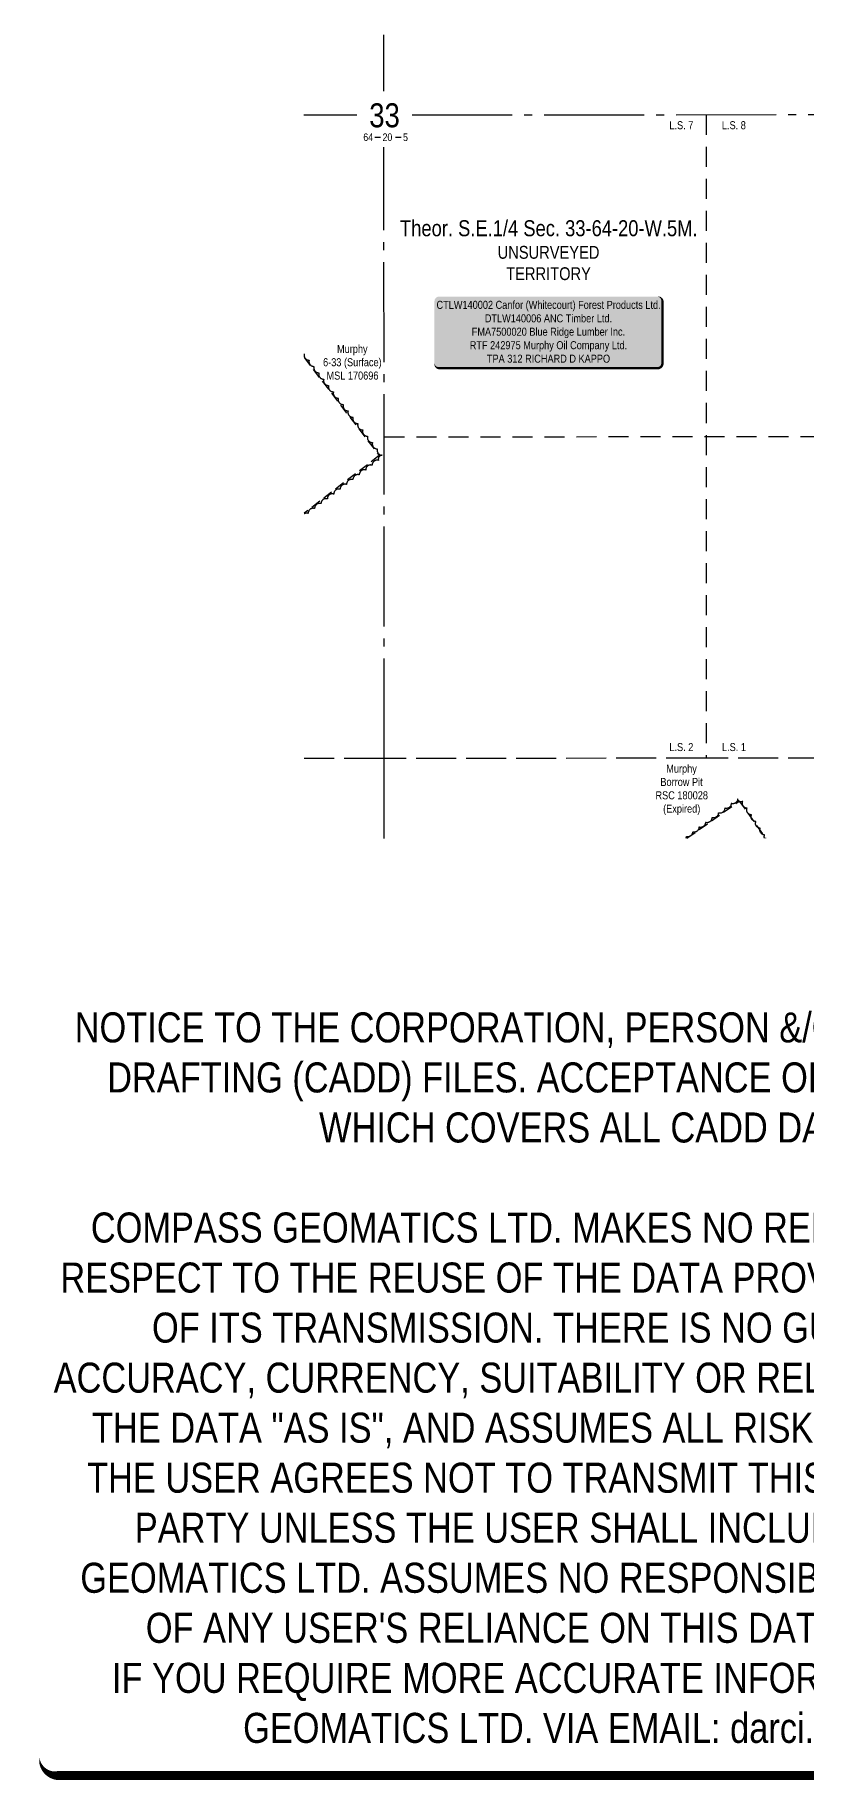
# Model space of a CAD drawing. Extents: x 500677 to 504341, y 6046153 to 6048335.
# Drawn here: x 501972 to 502936, y 6046153 to 6048333 of the extents above; entities that cross this region are included whole.
import ezdxf
from ezdxf.enums import TextEntityAlignment as Align

# ---------------------------------------------------------------- set-up
doc = ezdxf.new("R2010")
doc.units = 0
doc.header["$LTSCALE"] = 5
for name, pattern in [('0', [1, 1, 0]), ('foc-ACCESSROAD', [3.75, 2.5, -1.25]), ('foc-LSD', [8, 5, -3]), ('foc-QUARTERLINE', [33, 25, -3, 2, -3]), ('foc-UNSURVEYED', [12.5, 10, -2.5])]:
    doc.linetypes.add(name, pattern=pattern)
for name, color, linetype in [('10', 1, 'Continuous'), ('9', 3, 'Continuous'), ('AS-SURFACE IMPACT', 7, 'Continuous'), ('C-SYMBOL', 7, 'Continuous'), ('C-WS', 13, 'foc-ACCESSROAD'), ('L-QSEC', 8, 'foc-QUARTERLINE'), ('L-SECLBL', 7, 'Continuous'), ('L-SECTION-LSD', 7, 'foc-LSD'), ('L-UNS-T', 3, 'Continuous'), ('L-USEC', 7, 'foc-UNSURVEYED'), ('T-BUSH', 110, '0')]:
    doc.layers.add(name, color=color, linetype=linetype)
doc.layers.add('C-WS-T', color=13, linetype='Continuous', lineweight=9)
doc.layers.add('DISCLAIMER', color=7, linetype='Continuous', plot=False)
doc.styles.add('100L', font='ARIALN.TTF', dxfattribs={"height": 11})
doc.styles.add('175L', font='ARIALN.TTF', dxfattribs={"height": 20})
doc.styles.add('80', font='ARIALN.TTF', dxfattribs={"height": 10})
doc.styles.add('80L', font='ARIALN.TTF', dxfattribs={"height": 10})
doc.styles.add('SIMPLEX', font='ARIALN.TTF')

# ---------------------------------------------------------------- blocks, each defined once
blk = doc.blocks.new('L-SECLBL')
at = {"layer": '9', "color": 7}
for p, q in [((-5.1, -27.8), (-12.3, -27.8)), ((20.7, -27.8), (13.5, -27.8))]:
    blk.add_line(p, q, dxfattribs=at)
at = {"layer": '10', "color": 2, "style": 'SIMPLEX'}
blk.add_attdef('SEC', text='', height=30, dxfattribs=at).set_placement((0, 0), align=Align.MIDDLE)
at = {"layer": '10', "color": 5, "style": '80L'}
blk.add_attdef('TWP', text='', height=9.5, dxfattribs=at).set_placement((-14.4, -27.4), align=Align.MIDDLE_RIGHT)
blk.add_attdef('RGE', text='', height=9.5, dxfattribs=at).set_placement((3.6, -27.4), align=Align.MIDDLE_CENTER)
blk.add_attdef('MER', text='', height=9.5, dxfattribs=at).set_placement((23.2, -27.4), align=Align.MIDDLE_LEFT)
blk = doc.blocks.new('*U401')
h = blk.add_hatch(color=255)
edge = h.paths.add_edge_path()
edge.add_line((-136.5, -45.5), (136.5, -45.5))
edge.add_arc((136.5, -39.5), 6, 270, 360)
edge.add_line((142.5, -39.5), (142.5, 38))
edge.add_arc((136.5, 38), 6, 0, 90)
edge.add_line((136.5, 44), (-136.5, 44))
edge.add_arc((-136.5, 38), 6, 90, 180)
edge.add_line((-142.5, 38), (-142.5, -39.5))
edge.add_arc((-136.5, -39.5), 6, 180, 270)
at = {"color": 44, "flags": 128}
blk.add_lwpolyline([(-136.5, -45.5, 3, 3, 0), (136.5, -45.5, 3, 3, 0.414214), (142.5, -39.5, 3, 3, 0), (142.5, 38, 3, 0, 0.414214), (136.5, 44, 0, 0, 0), (-136.5, 44, 0, 0, 0.414214), (-142.5, 38, 0, 0, 0), (-142.5, -39.5, 0, 3, 0.414214)], format="xyseb", close=True, dxfattribs=at)
at = {"color": 44, "style": '80'}
blk.add_attdef('ENTER_TEXT_001', (-36, -5), '', height=10, dxfattribs=at)
blk = doc.blocks.new('Disclaimer_Legal')
at = {"layer": 'DISCLAIMER', "color": 254, "flags": 128}
blk.add_lwpolyline([(-3612.9, -1104.6, 37.5, 37.5, 0), (4096.1, -1104.6, 37.5, 37.5, 0.414214), (4171.1, -1029.6, 37.5, 37.5, 0), (4171.1, 2078.7, 37.5, 0, 0.414214), (4096.1, 2153.7, 0, 0, 0), (-3612.9, 2153.7, 0, 0, 0.414214), (-3687.9, 2078.7, 0, 0, 0), (-3687.9, -1029.6, 0, 37.5, 0.414214)], format="xyseb", close=True, dxfattribs=at)
at = {"layer": 'DISCLAIMER', "color": 254, "insert": (241.6, 533.9), "char_height": 125, "width": 7717.568, "attachment_point": 5, "style": '80'}
blk.add_mtext('NOTICE TO THE CORPORATION, PERSON &/OR PERSONS REGARDING THIS COMPUTER AIDED DESIGN AND DRAFTING (CADD) FILES. ACCEPTANCE OF THE CADD DATA IS BASED ON THE FOLLOWING DISCLAIMER WHICH COVERS ALL CADD DATA RECIEVED FROM COMPASS GEOMATICS LTD.\\P{\\fArial Narrow|b1|i0|c0|p34;DISCLAIMER}\\PCOMPASS GEOMATICS LTD. MAKES NO REPRESENTATION OR WARRANTIES, EXPRESS OR IMPLIED, WITH RESPECT TO THE REUSE OF THE DATA PROVIDED HEREWITH, REGARDLESS OF ITS FORMAT OR THE MEANS OF ITS TRANSMISSION. THERE IS NO GUARANTEE OR REPRESENTATION TO THE USER AS TO THE ACCURACY, CURRENCY, SUITABILITY OR RELIABILITY OF THIS DATA FOR ANY PURPOSE. THE USER ACCEPTS THE DATA "AS IS", AND ASSUMES ALL RISKS ASSOCIATED WITH ITS USE. BY ACCEPTANCE OF THIS DATA, THE USER AGREES NOT TO TRANSMIT THIS DATA OR PROVIDE ACCESS OR ANY PART OF IT TO ANOTHER PARTY UNLESS THE USER SHALL INCLUDE WITH THE DATA A COPY OF THIS DISCLAIMER. COMPASS GEOMATICS LTD. ASSUMES NO RESPONSIBILITY FOR ACTUAL OR CONSEQUENTIAL DAMAGE AS A RESULT OF ANY USER\'S RELIANCE ON THIS DATA. THIS CADD FILE IS FOR ILLUSTRATION PURPOSES ONLY.\\PIF YOU REQUIRE MORE ACCURATE INFORMATION, PLEASE CONTACT DARCI ANGLEHART AT COMPASS GEOMATICS LTD. VIA EMAIL: darci.anglehart@compassgeomatics.ca OR CELL: 506-961-7292', dxfattribs=at)

msp = doc.modelspace()

# ---------------------------------------------------------------- linework, layer by layer
at = {"layer": 'C-WS'}
for points in [[(502308.181, 6047930.366), (502402.168, 6047807.832), (502308.308, 6047735.822)], [(502786.747, 6047329.741), (502852.133, 6047376.23), (502885.103, 6047329.816)]]:
    msp.add_lwpolyline(points, dxfattribs=at)
at = {"layer": 'L-QSEC'}
for p, q in [((502407.945, 6048262.975), (502407.902, 6048333.43)), ((502307.985, 6048233.405), (502374.21, 6048233.455)), ((502443.342, 6048233.508), (503212.413, 6048234.096)), ((502408.454, 6047429.398), (502407.988, 6048192.994)), ((502408.519, 6047329.453), (502408.454, 6047429.398))]:
    msp.add_line(p, q, dxfattribs=at)
at = {"layer": 'L-SECTION-LSD', "flags": 128}
for points in [[(502810.597, 6048233.541), (502810.766, 6047429.706)], [(502408.617, 6047831.192), (503212.746, 6047832.055)]]:
    msp.add_lwpolyline(points, dxfattribs=at)
at = {"layer": 'L-USEC'}
for p, q in [((502408.454, 6047429.398), (502308.507, 6047429.322)), ((502810.766, 6047429.706), (502408.454, 6047429.398)), ((503213.078, 6047430.013), (502810.766, 6047429.706))]:
    msp.add_line(p, q, dxfattribs=at)
at = {"layer": 'T-BUSH', "flags": 128}
for points in [[(502308.178, 6047935.091, 0.01279736), (502308.49, 6047935.097, 0.52056705), (502314.578, 6047927.17, 0.52056705), (502320.666, 6047919.244, 0.52056705), (502326.754, 6047911.317, 0.52056705), (502332.842, 6047903.39, 0.52056705), (502338.93, 6047895.463, 0.52056705), (502345.018, 6047887.537, 0.52056705), (502351.106, 6047879.61, 0.52056705), (502357.193, 6047871.683, 0.52056705), (502363.281, 6047863.756, 0.52056705), (502369.369, 6047855.83, 0.52056705), (502375.457, 6047847.903, 0.52056705), (502381.545, 6047839.976, 0.52056705), (502387.633, 6047832.049, 0.52056705), (502393.721, 6047824.123, 0.52056705), (502399.809, 6047816.196, 0.52056705), (502405.896, 6047808.269, 0.52056705), (502401.195, 6047801.81, 0.52056705), (502393.212, 6047795.797, 0.52056705), (502385.228, 6047789.784, 0.52056705), (502377.244, 6047783.771, 0.52056705), (502369.26, 6047777.758, 0.52056705), (502361.276, 6047771.746, 0.52056705), (502353.293, 6047765.733, 0.52056705), (502345.309, 6047759.72, 0.52056705), (502337.325, 6047753.707, 0.52056705), (502329.341, 6047747.694, 0.52056705), (502321.357, 6047741.681, 0.52056705), (502313.373, 6047735.668, 0.21902152), (502308.308, 6047735.074, 0.21902152)], [(502883.646, 6047329.815, -0.17102221), (502883.812, 6047333.867, -0.52056705), (502878.334, 6047342.226, -0.52056705), (502872.855, 6047350.586, -0.52056705), (502867.377, 6047358.946, -0.52056705), (502861.899, 6047367.305, -0.52056705), (502856.42, 6047375.665, -0.52056705), (502850.05, 6047379.083, -0.52056705), (502841.995, 6047373.166, -0.52056705), (502833.939, 6047367.249, -0.52056705), (502825.884, 6047361.332, -0.52056705), (502817.829, 6047355.415, -0.52056705), (502809.774, 6047349.498, -0.52056705), (502801.719, 6047343.581, -0.52056705), (502793.663, 6047337.664, -0.52056705), (502785.608, 6047331.747, -0.08368408), (502785.317, 6047329.74, -0.08368408)]]:
    msp.add_lwpolyline(points, format="xyb", dxfattribs=at)

# ---------------------------------------------------------------- block references
at = {"xscale": 0.3, "yscale": 0.3, "zscale": 0.3}
msp.add_blockref('Disclaimer_Legal', (503083.775, 6046490.018), dxfattribs=at)
at = {"layer": 'AS-SURFACE IMPACT', "color": 3}
ref = msp.add_blockref('*U401', (502613.598, 6047962.546), dxfattribs=at)
ref.add_attrib('ENTER_TEXT_001', 'CTLW140002 Canfor (Whitecourt) Forest Products Ltd.', (502473.738, 6047991.162), dxfattribs={"layer": '0', "color": 44, "height": 10, "style": '80'})
ref.add_attrib('ENTER_TEXT_002', 'DTLW140006 ANC Timber Ltd.', (502534.079, 6047974.318), dxfattribs={"layer": '0', "color": 44, "height": 10, "style": '80'})
ref.add_attrib('ENTER_TEXT_003', 'FMA7500020 Blue Ridge Lumber Inc.', (502517.766, 6047957.611), dxfattribs={"layer": '0', "color": 44, "height": 10, "style": '80'})
ref.add_attrib('ENTER_TEXT_004', 'RTF 242975 Murphy Oil Company Ltd.', (502515.27, 6047940.767), dxfattribs={"layer": '0', "color": 44, "height": 10, "style": '80'})
ref.add_attrib('ENTER_TEXT_005', 'TPA 312 RICHARD D KAPPO', (502536.682, 6047923.923), dxfattribs={"layer": '0', "color": 44, "height": 10, "style": '80'})
at = {"layer": 'L-SECLBL'}
msp.add_blockref('L-SECLBL', (502408.78, 6048232.985), dxfattribs=at).add_auto_attribs({'SEC': '33', 'TWP': '64', 'RGE': '20', 'MER': '5'})

# ---------------------------------------------------------------- texts
at = {"layer": 'C-SYMBOL', "color": 3, "style": '175L'}
msp.add_text('Theor. S.E.1/4 Sec. 33-64-20-W.5M.', height=20, dxfattribs=at).set_placement((502614.042, 6048075.898), align=Align.BOTTOM_CENTER)
at = {"layer": 'C-WS-T', "char_height": 10, "attachment_point": 1, "style": '80L'}
for s, width, insert in [('\\pi18.461;Murphy\\P\\pi1.0262;6-33 (Surface)\\P\\pi5.2997;MSL 170696', 74.16691, (502330.923, 6047946.131)), ('\\pi16.826;Murphy\\P\\pi9.4894;Borrow Pit\\P\\pi3.3536;RSC 180028\\P\\pi12.907;(Expired)', 70.89553, (502744.051, 6047421.74))]:
    msp.add_mtext_dynamic_manual_height_columns(s, width=width, gutter_width=50, heights=[0], dxfattribs=dict(at, insert=insert))
at = {"layer": 'L-UNS-T', "color": 3, "insert": (502613.754, 6048048.329), "char_height": 16, "attachment_point": 5, "style": '80L'}
msp.add_mtext_dynamic_manual_height_columns('UNSURVEYED TERRITORY', width=126.41375, gutter_width=47.5, heights=[0], dxfattribs=at)

# ---------------------------------------------------------------- next in the draw order: texts
at = {"layer": 'L-SECTION-LSD', "attachment_point": 1, "style": '100L', "bg_fill": 2}
for s, width, insert, char_height in [('\\pi2.3211;L.S. 7', 30.88047, (502762.464, 6048225.596), 9.99474), ('L.S. 8', 30.40114, (502830.388, 6048225.596), 9.9947), ('\\pi2.1555;L.S. 2', 30.65342, (502762.62, 6047448.666), 9.99474), ('L.S. 1', 29.99119, (502830.544, 6047448.666), 9.9947)]:
    msp.add_mtext_dynamic_manual_height_columns(s, width=width, gutter_width=55, heights=[0], dxfattribs=dict(at, insert=insert, char_height=char_height))

doc.saveas('drawing.dxf')
